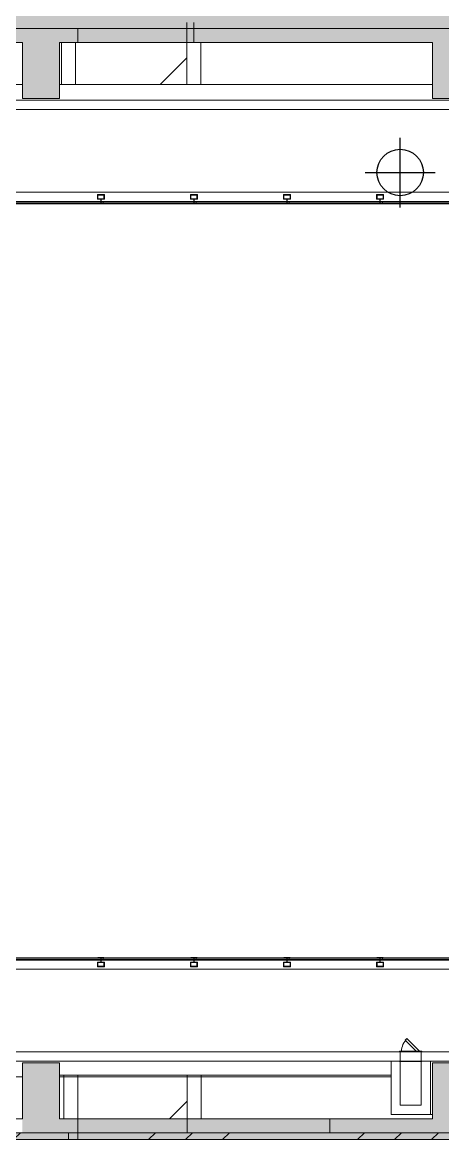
# Model space of a CAD drawing. Header units: millimetres. Extents: x -57519 to 497916, y -349472 to 446842.
# Drawn here: x 448907 to 457939, y 7707 to 31742 of the extents above; entities that cross this region are included whole.
import ezdxf

# ---------------------------------------------------------------- set-up
doc = ezdxf.new("R2010")
doc.units = ezdxf.units.MM
for name, color, linetype, lineweight in [('A-ANNO-NOTE', 131, 'Continuous', 25), ('A-CLNG', 13, 'Continuous', 5), ('A-CLNG-PATT', 13, 'Continuous', 5), ('A-DETL-GENF', 92, 'Continuous', 5), ('A-DETL-THIN', 151, 'Continuous', 9), ('A-DOOR', 31, 'Continuous', 5), ('A-DOOR-FRAM', 31, 'Continuous', 5), ('A-FLOR', 192, 'Continuous', 5), ('A-FLOR-HRAL', 11, 'Continuous', 5), ('A-WALL', 113, 'Continuous', 20), ('A-WALL-PATT', 111, 'Continuous', 20), ('S-COLS', 52, 'Continuous', 20)]:
    doc.layers.add(name, color=color, linetype=linetype, lineweight=lineweight)
pattern_1 = [(45, (399805.4, 0), (-2245.06, 2245.06), []), (45, (400599.2, 0), (5e-13, 4490.13), []), (45, (399011.7, 0), (5e-13, 4490.13), [])]

# ---------------------------------------------------------------- blocks, each defined once
blk = doc.blocks.new('DLN-Access Panel__AP12_ - _AP12_ 400 x 1100 _WH_-16942929-1_F SINGLE OCCUPANCY DIAGRAM')
at = {"layer": 'A-DOOR'}
h = blk.add_hatch(dxfattribs=at)
h.set_pattern_fill('FP_834', color=253, style=0, pattern_type=2)
h.set_pattern_definition([(225, (457254.9, 9497.5), (1237.437, -1237.437), []), (225, (457254.9, 7622.5), (1237.437, -1237.437), [])])
h.paths.add_polyline_path([(-125, -100), (-240, -100), (-240, -110), (240, -110), (240, -100)], flags=0)
at = {"layer": 'A-DOOR', "color": 253}
for p, q in [((-240, 100), (-240, 110)), ((240, 110), (-240, 110)), ((-240, 100), (240, 100)), ((240, 100), (240, 110)), ((-240, -110), (-240, -100)), ((240, -100), (-240, -100)), ((-240, -110), (240, -110)), ((-190, -110), (83, -383)), ((118, -347), (-119, -110)), ((240, -110), (240, -100)), ((83, -383), (118, -347))]:
    blk.add_line(p, q, dxfattribs=at)
blk.add_arc((-200, -100), 400, 315, 358.5193, dxfattribs=at)
at = {"layer": 'A-DOOR-FRAM', "color": 253}
for p, q in [((-225, 100), (-225, -100)), ((225, 100), (225, -100))]:
    blk.add_line(p, q, dxfattribs=at)
blk = doc.blocks.new('Railing - T PROFILE-16174661-1_F SINGLE OCCUPANCY DIAGRAM')
at = {"layer": 'A-FLOR-HRAL'}
for p, q in [((8, -9), (3, -9)), ((3, -9), (3, -142)), ((3, -142), (8, -142)), ((8, -68), (8, -9)), ((8, -142), (8, -83)), ((105, -73), (13, -73)), ((13, -78), (105, -78)), ((205, 0), (105, 0)), ((105, 0), (105, -73)), ((105, -78), (105, -150)), ((105, -150), (205, -150)), ((115, -10), (195, -10)), ((115, -140), (115, -10)), ((195, -140), (115, -140)), ((195, -10), (195, -140)), ((205, -150), (205, 0))]:
    blk.add_line(p, q, dxfattribs=at)
for centre, start, end in [((13, -68), 189.2953, 270), ((13, -83), 90, 180)]:
    blk.add_arc(centre, 5, start, end, dxfattribs=at)
blk = doc.blocks.new('Railing - Railing-12128196-1_F SINGLE OCCUPANCY DIAGRAM')
at = {"layer": 'A-FLOR-HRAL'}
for p, q in [((50787, 27892), (48839, 27892)), ((48839, 27882), (48839, 27892)), ((48839, 27882), (48839, 27852)), ((50787, 27882), (48839, 27882)), ((50839, 27892), (50792, 27892)), ((50839, 27882), (50792, 27882)), ((50839, 27892), (50839, 27882)), ((50839, 27852), (50839, 27882)), ((48839, 27852), (50787, 27852)), ((48839, 27842), (48839, 27852)), ((48839, 27842), (50839, 27842)), ((50792, 27852), (50839, 27852)), ((50839, 27852), (50839, 27842))]:
    blk.add_line(p, q, dxfattribs=at)
at = {"rotation": 89.9999999999807}
blk.add_blockref('Railing - T PROFILE-16174661-1_F SINGLE OCCUPANCY DIAGRAM', (50714, 27832), dxfattribs=at)
blk = doc.blocks.new('Railing - Railing-12128206-1_F SINGLE OCCUPANCY DIAGRAM')
at = {"layer": 'A-FLOR-HRAL'}
for p, q in [((52787, 27892), (50839, 27892)), ((50839, 27882), (50839, 27892)), ((50839, 27882), (50839, 27852)), ((52787, 27882), (50839, 27882)), ((52839, 27892), (52792, 27892)), ((52839, 27882), (52792, 27882)), ((52839, 27892), (52839, 27882)), ((52839, 27852), (52839, 27882)), ((50839, 27852), (52787, 27852)), ((50839, 27842), (50839, 27852)), ((50839, 27842), (52839, 27842)), ((52792, 27852), (52839, 27852)), ((52839, 27852), (52839, 27842))]:
    blk.add_line(p, q, dxfattribs=at)
at = {"rotation": 89.9999999999807}
blk.add_blockref('Railing - T PROFILE-16174661-1_F SINGLE OCCUPANCY DIAGRAM', (52714, 27832), dxfattribs=at)
blk = doc.blocks.new('Railing - Railing-12128216-1_F SINGLE OCCUPANCY DIAGRAM')
at = {"layer": 'A-FLOR-HRAL'}
for p, q in [((54787, 27892), (52839, 27892)), ((52839, 27882), (52839, 27892)), ((52839, 27882), (52839, 27852)), ((54787, 27882), (52839, 27882)), ((54839, 27892), (54792, 27892)), ((54839, 27882), (54792, 27882)), ((54839, 27892), (54839, 27882)), ((54839, 27852), (54839, 27882)), ((52839, 27852), (54787, 27852)), ((52839, 27842), (52839, 27852)), ((52839, 27842), (54839, 27842)), ((54792, 27852), (54839, 27852)), ((54839, 27852), (54839, 27842))]:
    blk.add_line(p, q, dxfattribs=at)
at = {"rotation": 89.9999999999807}
blk.add_blockref('Railing - T PROFILE-16174661-1_F SINGLE OCCUPANCY DIAGRAM', (54714, 27832), dxfattribs=at)
blk = doc.blocks.new('Railing - Railing-12128226-1_F SINGLE OCCUPANCY DIAGRAM')
at = {"layer": 'A-FLOR-HRAL'}
for p, q in [((56787, 27892), (54839, 27892)), ((54839, 27882), (54839, 27892)), ((54839, 27882), (54839, 27852)), ((56787, 27882), (54839, 27882)), ((56839, 27892), (56792, 27892)), ((56839, 27882), (56792, 27882)), ((56839, 27892), (56839, 27882)), ((56839, 27852), (56839, 27882)), ((54839, 27852), (56787, 27852)), ((54839, 27842), (54839, 27852)), ((54839, 27842), (56839, 27842)), ((56792, 27852), (56839, 27852)), ((56839, 27852), (56839, 27842))]:
    blk.add_line(p, q, dxfattribs=at)
at = {"rotation": 89.9999999999807}
blk.add_blockref('Railing - T PROFILE-16174661-1_F SINGLE OCCUPANCY DIAGRAM', (56714, 27832), dxfattribs=at)
blk = doc.blocks.new('Railing - Railing-12128236-1_F SINGLE OCCUPANCY DIAGRAM')
at = {"layer": 'A-FLOR-HRAL'}
for p, q in [((58787, 27892), (56839, 27892)), ((56839, 27882), (56839, 27892)), ((56839, 27882), (56839, 27852)), ((58787, 27882), (56839, 27882)), ((58839, 27892), (58792, 27892)), ((58839, 27882), (58792, 27882)), ((58839, 27892), (58839, 27882)), ((58839, 27852), (58839, 27882)), ((56839, 27852), (58787, 27852)), ((56839, 27842), (56839, 27852)), ((56839, 27842), (58839, 27842)), ((58792, 27852), (58839, 27852)), ((58839, 27852), (58839, 27842))]:
    blk.add_line(p, q, dxfattribs=at)
at = {"rotation": 89.9999999999807}
blk.add_blockref('Railing - T PROFILE-16174661-1_F SINGLE OCCUPANCY DIAGRAM', (58714, 27832), dxfattribs=at)
blk = doc.blocks.new('Railing - Railing-12128407-1_F SINGLE OCCUPANCY DIAGRAM')
at = {"layer": 'A-FLOR-HRAL'}
for p, q in [((50839, 11622), (48839, 11622)), ((48839, 11612), (48839, 11622)), ((48839, 11612), (48839, 11582)), ((50787, 11612), (48839, 11612)), ((48839, 11582), (50787, 11582)), ((48839, 11572), (48839, 11582)), ((48839, 11572), (50787, 11572)), ((50839, 11612), (50792, 11612)), ((50792, 11582), (50839, 11582)), ((50792, 11572), (50839, 11572)), ((50839, 11622), (50839, 11612)), ((50839, 11582), (50839, 11612)), ((50839, 11582), (50839, 11572))]:
    blk.add_line(p, q, dxfattribs=at)
at = {"extrusion": (0, 0, -1), "zscale": -1, "rotation": 269.9999999999811}
blk.add_blockref('Railing - T PROFILE-16174661-1_F SINGLE OCCUPANCY DIAGRAM', (-50714, 11632), dxfattribs=at)
blk = doc.blocks.new('Railing - Railing-12128413-1_F SINGLE OCCUPANCY DIAGRAM')
at = {"layer": 'A-FLOR-HRAL'}
for p, q in [((52839, 11622), (50839, 11622)), ((50839, 11612), (50839, 11622)), ((50839, 11612), (50839, 11582)), ((52787, 11612), (50839, 11612)), ((50839, 11582), (52787, 11582)), ((50839, 11572), (50839, 11582)), ((50839, 11572), (52787, 11572)), ((52839, 11612), (52792, 11612)), ((52792, 11582), (52839, 11582)), ((52792, 11572), (52839, 11572)), ((52839, 11622), (52839, 11612)), ((52839, 11582), (52839, 11612)), ((52839, 11582), (52839, 11572))]:
    blk.add_line(p, q, dxfattribs=at)
at = {"extrusion": (0, 0, -1), "zscale": -1, "rotation": 269.9999999999811}
blk.add_blockref('Railing - T PROFILE-16174661-1_F SINGLE OCCUPANCY DIAGRAM', (-52714, 11632), dxfattribs=at)
blk = doc.blocks.new('Railing - Railing-12128419-1_F SINGLE OCCUPANCY DIAGRAM')
at = {"layer": 'A-FLOR-HRAL'}
for p, q in [((54839, 11622), (52839, 11622)), ((52839, 11612), (52839, 11622)), ((52839, 11612), (52839, 11582)), ((54787, 11612), (52839, 11612)), ((52839, 11582), (54787, 11582)), ((52839, 11572), (52839, 11582)), ((52839, 11572), (54787, 11572)), ((54839, 11612), (54792, 11612)), ((54792, 11582), (54839, 11582)), ((54792, 11572), (54839, 11572)), ((54839, 11622), (54839, 11612)), ((54839, 11582), (54839, 11612)), ((54839, 11582), (54839, 11572))]:
    blk.add_line(p, q, dxfattribs=at)
at = {"extrusion": (0, 0, -1), "zscale": -1, "rotation": 269.9999999999811}
blk.add_blockref('Railing - T PROFILE-16174661-1_F SINGLE OCCUPANCY DIAGRAM', (-54714, 11632), dxfattribs=at)
blk = doc.blocks.new('Railing - Railing-12128425-1_F SINGLE OCCUPANCY DIAGRAM')
at = {"layer": 'A-FLOR-HRAL'}
for p, q in [((56839, 11622), (54839, 11622)), ((54839, 11612), (54839, 11622)), ((54839, 11612), (54839, 11582)), ((56787, 11612), (54839, 11612)), ((54839, 11582), (56787, 11582)), ((54839, 11572), (54839, 11582)), ((54839, 11572), (56787, 11572)), ((56839, 11612), (56792, 11612)), ((56792, 11582), (56839, 11582)), ((56792, 11572), (56839, 11572)), ((56839, 11622), (56839, 11612)), ((56839, 11582), (56839, 11612)), ((56839, 11582), (56839, 11572))]:
    blk.add_line(p, q, dxfattribs=at)
at = {"extrusion": (0, 0, -1), "zscale": -1, "rotation": 269.9999999999811}
blk.add_blockref('Railing - T PROFILE-16174661-1_F SINGLE OCCUPANCY DIAGRAM', (-56714, 11632), dxfattribs=at)
blk = doc.blocks.new('Railing - Railing-12128431-1_F SINGLE OCCUPANCY DIAGRAM')
at = {"layer": 'A-FLOR-HRAL'}
for p, q in [((58839, 11622), (56839, 11622)), ((56839, 11612), (56839, 11622)), ((56839, 11612), (56839, 11582)), ((58787, 11612), (56839, 11612)), ((56839, 11582), (58787, 11582)), ((56839, 11572), (56839, 11582)), ((56839, 11572), (58787, 11572)), ((58839, 11612), (58792, 11612)), ((58792, 11582), (58839, 11582)), ((58792, 11572), (58839, 11572)), ((58839, 11622), (58839, 11612)), ((58839, 11582), (58839, 11612)), ((58839, 11582), (58839, 11572))]:
    blk.add_line(p, q, dxfattribs=at)
at = {"extrusion": (0, 0, -1), "zscale": -1, "rotation": 269.9999999999811}
blk.add_blockref('Railing - T PROFILE-16174661-1_F SINGLE OCCUPANCY DIAGRAM', (-58714, 11632), dxfattribs=at)
blk = doc.blocks.new('DLN_Slab Level Mark - SSL-2mm_Type 2-2670448-1_F SINGLE OCCUPANCY DIAGRAM')
at = {"layer": 'A-ANNO-NOTE'}
for p, q in [((0, 1.5), (0, -1.5)), ((-1.5, 0), (1.5, 0))]:
    blk.add_line(p, q, dxfattribs=at)
blk.add_circle((0, 0), 1, dxfattribs=at)

msp = doc.modelspace()

# ---------------------------------------------------------------- hatches: boundary and pattern name
at = {"layer": 'A-CLNG-PATT'}
h = msp.add_hatch(dxfattribs=at)
h.set_pattern_fill('FP_860', color=256, style=0, pattern_type=2)
h.set_pattern_definition(pattern_1)
h.paths.add_polyline_path([(440044.7, 7707.5), (441694.7, 7707.5), (441694.7, 7857.5), (440044.7, 7857.5)], flags=0)
h.paths.add_polyline_path([(451469.9, 30407.5), (452444.7, 30407.5), (452444.7, 31307.5), (450047.2, 31307.5), (450047.2, 30407.5), (450097.2, 30407.5)], flags=0)
h = msp.add_hatch(dxfattribs=at)
h.set_pattern_fill('FP_856', color=256, style=0, pattern_type=2)
h.set_pattern_definition(pattern_1)
h.paths.add_polyline_path([(441844.7, 7707.5), (449897.2, 7707.5), (449897.2, 7857.5), (441844.7, 7857.5)], flags=0)
h.paths.add_polyline_path([(448567.2, 8157.5), (448567.2, 9057.5), (443766.7, 9057.5), (443766.7, 8157.5), (448547.2, 8157.5)], flags=0)
h.paths.add_polyline_path([(443466.7, 8157.5), (443466.7, 9057.5), (441844.7, 9057.5), (441844.7, 8157.5), (443097.3, 8157.5)], flags=0)
h.paths.add_polyline_path([(442655.7, 8224.5), (442628.2, 8231.9), (442608.1, 8252), (442600.7, 8279.5), (442608.1, 8307), (442628.2, 8327.1), (442655.7, 8334.5), (442683.2, 8327.1), (442703.4, 8307), (442710.7, 8279.5), (442703.4, 8252), (442683.2, 8231.9), (442670, 8226.4)], flags=0)
h = msp.add_hatch(dxfattribs=at)
h.set_pattern_fill('FP_860', color=256, style=0, pattern_type=2)
h.set_pattern_definition(pattern_1)
h.paths.add_polyline_path([(450097.2, 7707.5), (459469.7, 7707.5), (459469.7, 7857.5), (450097.2, 7857.5)], flags=0)
h.paths.add_polyline_path([(464422.1, 7707.5), (464782.2, 7707.5), (464782.2, 7857.5), (459619.7, 7857.5), (459619.7, 7707.5), (463290.1, 7707.5)], flags=0)
h.paths.add_polyline_path([(460594.7, 8157.5), (462994.7, 8157.5), (462994.7, 9057.5), (460594.7, 9057.5)], flags=0)
h.paths.add_polyline_path([(451469.9, 8157.5), (452447.2, 8157.5), (452447.2, 9057.5), (450097.2, 9057.5), (450097.2, 8157.5)], flags=0)
at = {"layer": 'A-DETL-GENF', "transparency": 33554585}
msp.add_hatch(color=201, dxfattribs=at).paths.add_polyline_path([(488604.7, 23590.5), (488604.7, 34332.5), (487469.7, 34332.5), (487469.7, 39682.5), (486244.7, 39682.5), (486244.7, 52007.5), (462944.7, 52007.5), (462944.7, 45707.5), (437594.7, 45707.5), (437594.7, 33907.5), (444694.7, 33907.5), (444694.7, 31607.5), (476494.7, 31607.5), (476494.7, 29767.5), (475294.7, 29767.5), (475294.7, 27367.5), (476494.7, 27367.5), (476494.7, 26157.5), (478644.7, 26157.5), (478644.7, 23590.5), (487915.4, 23590.5)], flags=0)
at = {"layer": 'A-WALL-PATT', "lineweight": 5, "transparency": 33554432}
h = msp.add_hatch(color=253, dxfattribs=at)
h.paths.add_polyline_path([(452494.7, 31617.5), (452594.7, 31617.5), (452594.7, 31757.5), (452444.7, 31757.5), (452444.7, 31617.5)], flags=0)
h.paths.add_polyline_path([(452594.7, 33607.5), (452594.7, 39557.5), (452444.7, 39557.5), (452444.7, 33607.5), (452494.7, 33607.5)], flags=0)
at = {"layer": 'A-WALL-PATT', "lineweight": 5}
for points in [[(447307.2, 31307.5), (448907.2, 31307.5), (448907.2, 31607.5), (447307.2, 31607.5)], [(450097.2, 31307.5), (450097.2, 31607.5), (449707.2, 31607.5), (449707.2, 31307.5)], [(457719.7, 31307.5), (457719.7, 31607.5), (456119.7, 31607.5), (456119.7, 31307.5)], [(450097.2, 7857.5), (450097.2, 8157.5), (449707.2, 8157.5), (449707.2, 7857.5)], [(455514.7, 7857.5), (457719.7, 7857.5), (457719.7, 8157.5), (455514.7, 8157.5)]]:
    msp.add_hatch(color=253, dxfattribs=at).paths.add_polyline_path(points, flags=0)
at = {"layer": 'A-WALL-PATT', "lineweight": 5, "transparency": 33554432}
for points in [[(450097.2, 31307.5), (452444.7, 31307.5), (452444.7, 31607.5), (450097.2, 31607.5)], [(452594.7, 31307.5), (452594.7, 31617.5), (452444.7, 31617.5), (452444.7, 31307.5)], [(452594.7, 31307.5), (456119.7, 31307.5), (456119.7, 31607.5), (452594.7, 31607.5)], [(450097.2, 7857.5), (455514.7, 7857.5), (455514.7, 8157.5), (450097.2, 8157.5)], [(476494.7, 7707.5), (476494.7, 7857.5), (439744.7, 7857.5), (439744.7, 7707.5), (475110.2, 7707.5)]]:
    msp.add_hatch(color=253, dxfattribs=at).paths.add_polyline_path(points, flags=0)
at = {"layer": 'S-COLS'}
for points in [[(449707.2, 30107.5), (449707.2, 31607.5), (448907.2, 31607.5), (448907.2, 30107.5)], [(458519.7, 30107.5), (458519.7, 31607.5), (457719.7, 31607.5), (457719.7, 30107.5)], [(448907.2, 7857.5), (449707.2, 7857.5), (449707.2, 9357.5), (448907.2, 9357.5), (448907.2, 8157.5)], [(458519.7, 7857.5), (458519.7, 9357.5), (457719.7, 9357.5), (457719.7, 7857.5)]]:
    msp.add_hatch(color=133, dxfattribs=at).paths.add_polyline_path(points, flags=0)

# ---------------------------------------------------------------- linework, layer by layer
at = {"layer": 'A-CLNG'}
for p, q in [((449707.2, 7857.5), (448907.2, 7857.5)), ((449897.2, 7707.5), (449897.2, 7857.5)), ((458519.7, 7857.5), (450097.2, 7857.5)), ((450097.2, 7857.5), (450097.2, 7707.5))]:
    msp.add_line(p, q, dxfattribs=at)
at = {"layer": 'A-DETL-THIN', "lineweight": 5}
msp.add_line((444694.7, 31607.5), (476494.7, 31607.5), dxfattribs=at)
at = {"layer": 'A-FLOR'}
for p, q in [((452594.7, 31607.5), (456119.7, 31607.5)), ((452594.7, 31307.5), (456119.7, 31307.5)), ((448907.2, 30407.5), (443844.7, 30407.5)), ((457719.7, 30407.5), (449707.2, 30407.5)), ((471894.7, 29867.5), (450157.7, 29867.5)), ((442554.7, 9597.5), (457029.9, 9597.5)), ((457479.9, 9597.5), (457494.9, 9597.5)), ((441244.7, 9057.5), (448907.2, 9057.5)), ((449707.2, 9097.5), (456829.7, 9097.5)), ((449707.2, 9057.5), (456829.7, 9057.5)), ((456829.7, 9097.5), (456829.7, 8247.5)), ((456829.7, 8247.5), (457719.7, 8247.5)), ((448907.2, 8157.5), (441244.7, 8157.5)), ((450097.2, 8157.5), (449707.2, 8157.5)), ((455514.7, 8157.5), (450097.2, 8157.5)), ((440044.7, 7857.5), (448907.2, 7857.5)), ((488594.7, 7707.5), (440044.7, 7707.5)), ((449707.2, 7857.5), (457719.7, 7857.5))]:
    msp.add_line(p, q, dxfattribs=at)
at = {"layer": 'A-FLOR', "color": 253}
for p, q in [((472588.6, 28087.5), (441484.9, 28087.5)), ((441484.9, 11377.5), (472588.6, 11377.5))]:
    msp.add_line(p, q, dxfattribs=at)
at = {"layer": 'A-WALL', "color": 253, "lineweight": 5}
for p, q in [((452444.7, 31307.5), (452444.7, 31742.5)), ((452594.7, 31307.5), (452594.7, 31742.5)), ((450097.2, 31307.5), (450097.2, 31607.5)), ((452594.7, 31607.5), (452594.7, 31307.5)), ((452684.7, 31607.5), (452594.7, 31607.5)), ((449747.2, 31307.5), (449747.2, 30407.5)), ((450047.2, 31307.5), (450047.2, 30407.5)), ((450097.2, 31307.5), (452594.7, 31307.5)), ((452444.7, 30407.5), (452444.7, 31307.5)), ((452594.7, 31307.5), (452444.7, 31307.5)), ((452744.7, 31307.5), (452594.7, 31307.5)), ((452744.7, 31307.5), (452744.7, 30407.5)), ((450157.7, 30067.5), (443439.7, 30067.5)), ((471894.7, 30067.5), (450157.7, 30067.5)), ((443439.7, 29867.5), (450157.7, 29867.5)), ((471894.7, 29867.5), (450157.7, 29867.5)), ((457014.9, 9597.5), (442554.7, 9597.5)), ((442554.7, 9397.5), (457014.9, 9397.5)), ((456829.7, 9397.5), (456829.7, 9097.5)), ((457014.9, 9397.5), (456829.7, 9397.5)), ((457029.7, 8447.5), (457029.7, 9387.5)), ((457029.9, 9397.5), (457029.9, 9597.5)), ((457479.7, 9387.5), (457479.7, 8447.5)), ((457479.9, 9597.5), (457479.9, 9397.5)), ((474754.7, 9597.5), (457494.9, 9597.5)), ((457494.9, 9397.5), (474954.7, 9397.5)), ((457679.7, 9397.5), (457494.9, 9397.5)), ((457679.7, 8247.5), (457679.7, 9397.5)), ((449797.2, 9097.5), (449797.2, 8157.5)), ((450097.2, 9097.5), (450097.2, 8157.5)), ((452447.2, 7857.5), (452447.2, 9097.5)), ((452747.2, 9097.5), (452747.2, 8157.5)), ((457479.7, 8447.5), (457029.7, 8447.5)), ((450097.2, 7857.5), (450097.2, 8157.5)), ((450097.2, 8157.5), (455514.7, 8157.5)), ((455514.7, 7857.5), (455514.7, 8157.5)), ((476494.7, 7857.5), (439744.7, 7857.5)), ((439744.7, 7707.5), (476494.7, 7707.5))]:
    msp.add_line(p, q, dxfattribs=at)
at = {"layer": 'A-WALL', "color": 221}
for p, q in [((448907.2, 31607.5), (447307.2, 31607.5)), ((450097.2, 31607.5), (449707.2, 31607.5)), ((457719.7, 31607.5), (456119.7, 31607.5))]:
    msp.add_line(p, q, dxfattribs=at)
at = {"layer": 'A-WALL', "color": 191, "lineweight": 5}
for p, q in [((452444.7, 31607.5), (450097.2, 31607.5)), ((456119.7, 31607.5), (452684.7, 31607.5))]:
    msp.add_line(p, q, dxfattribs=at)
at = {"layer": 'A-WALL', "color": 53}
for p, q in [((447307.2, 31307.5), (448907.2, 31307.5)), ((449707.2, 31307.5), (450097.2, 31307.5)), ((456119.7, 31307.5), (457719.7, 31307.5)), ((450097.2, 8157.5), (449707.2, 8157.5)), ((457719.7, 8157.5), (455514.7, 8157.5)), ((449707.2, 7857.5), (450097.2, 7857.5)), ((455514.7, 7857.5), (457719.7, 7857.5))]:
    msp.add_line(p, q, dxfattribs=at)
at = {"layer": 'S-COLS', "color": 221}
for p, q in [((449707.2, 31607.5), (448907.2, 31607.5)), ((458519.7, 31607.5), (457719.7, 31607.5))]:
    msp.add_line(p, q, dxfattribs=at)
at = {"layer": 'S-COLS', "color": 53}
for p, q in [((448907.2, 31307.5), (448907.2, 30107.5)), ((449707.2, 30107.5), (449707.2, 31307.5)), ((457719.7, 31307.5), (457719.7, 30107.5)), ((448907.2, 30107.5), (449707.2, 30107.5)), ((457719.7, 30107.5), (458519.7, 30107.5)), ((449707.2, 9357.5), (448907.2, 9357.5)), ((448907.2, 9357.5), (448907.2, 8157.5)), ((449707.2, 8157.5), (449707.2, 9357.5)), ((458519.7, 9357.5), (457719.7, 9357.5)), ((457719.7, 9357.5), (457719.7, 8157.5)), ((448907.2, 7857.5), (449707.2, 7857.5)), ((457719.7, 7857.5), (458519.7, 7857.5))]:
    msp.add_line(p, q, dxfattribs=at)

# ---------------------------------------------------------------- block references
at = {"layer": 'A-ANNO-NOTE', "xscale": 500, "yscale": 500, "zscale": 500, "rotation": 89.99999999999993}
msp.add_blockref('DLN_Slab Level Mark - SSL-2mm_Type 2-2670448-1_F SINGLE OCCUPANCY DIAGRAM', (457027.1, 28511.2), dxfattribs=at)
at = {"layer": 'A-DOOR', "color": 253, "rotation": 180}
msp.add_blockref('DLN-Access Panel__AP12_ - _AP12_ 400 x 1100 _WH_-16942929-1_F SINGLE OCCUPANCY DIAGRAM', (457254.9, 9497.5), dxfattribs=at)
at = {"layer": 'A-FLOR-HRAL'}
for name in ['Railing - Railing-12128196-1_F SINGLE OCCUPANCY DIAGRAM', 'Railing - Railing-12128206-1_F SINGLE OCCUPANCY DIAGRAM', 'Railing - Railing-12128216-1_F SINGLE OCCUPANCY DIAGRAM', 'Railing - Railing-12128226-1_F SINGLE OCCUPANCY DIAGRAM', 'Railing - Railing-12128236-1_F SINGLE OCCUPANCY DIAGRAM', 'Railing - Railing-12128407-1_F SINGLE OCCUPANCY DIAGRAM', 'Railing - Railing-12128413-1_F SINGLE OCCUPANCY DIAGRAM', 'Railing - Railing-12128419-1_F SINGLE OCCUPANCY DIAGRAM', 'Railing - Railing-12128425-1_F SINGLE OCCUPANCY DIAGRAM', 'Railing - Railing-12128431-1_F SINGLE OCCUPANCY DIAGRAM']:
    msp.add_blockref(name, (399805.4, 0), dxfattribs=at)

doc.saveas('drawing.dxf')
